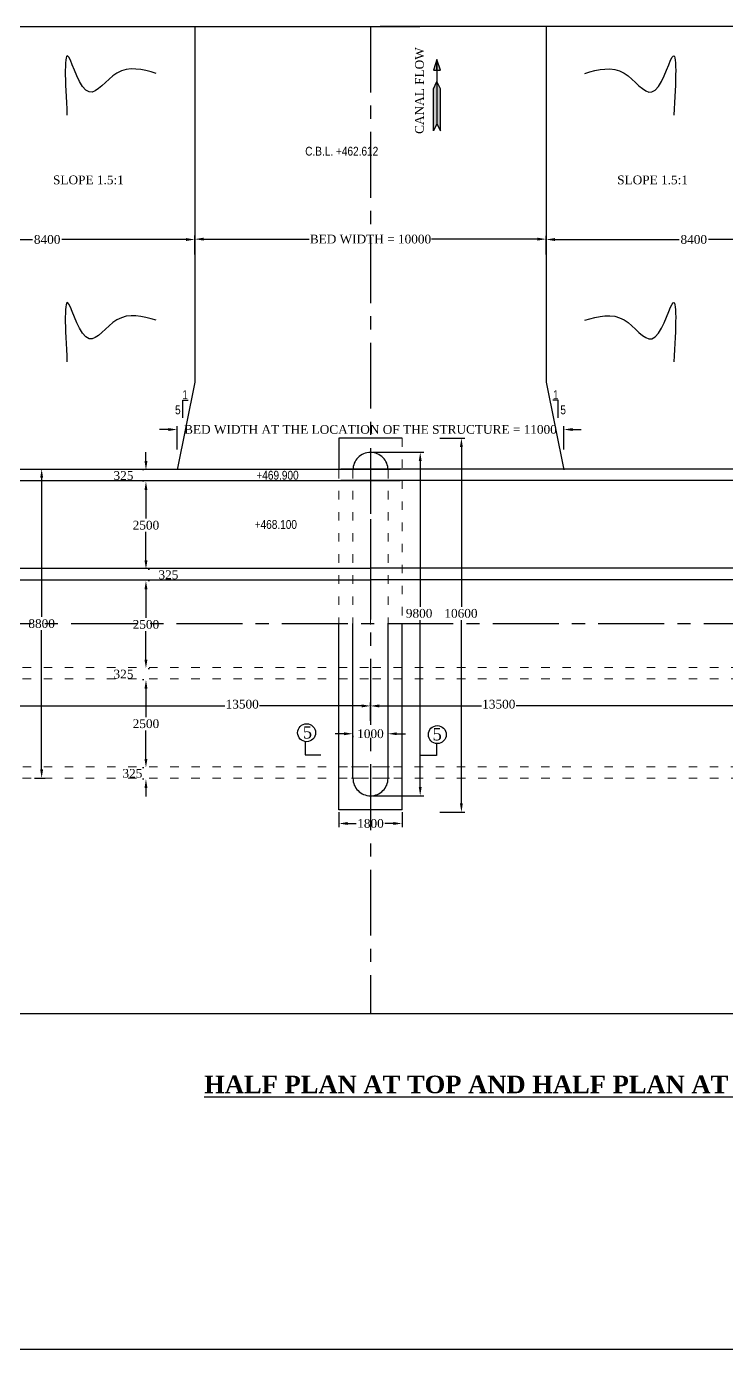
# Model space of a CAD drawing. Header units: millimetres. Extents: x 80 to 6605, y 46 to 2491.
# Drawn here: x 5784.6 to 5983.8, y 767.8 to 1144.4 of the extents above; entities that cross this region are included whole.
import ezdxf
from ezdxf.enums import TextEntityAlignment as Align

# ---------------------------------------------------------------- set-up
doc = ezdxf.new("R2010")
doc.units = ezdxf.units.MM
doc.linetypes.add('ACAD_ISO03W100', pattern=[30, 12, -18])
doc.linetypes.add('CENTER', pattern=[2, 1.25, -0.25, 0.25, -0.25])
doc.layers.add('TEXT_GENERAL', color=4, linetype='Continuous')
doc.styles.add('ARIAL NARROW', font='ARIALN.TTF')
doc.styles.get("Standard").update_dxf_attribs({"font": 'times.ttf', "height": 2.5})
doc.styles.add('TNR_2.5', font='times.ttf', dxfattribs={"height": 2.5})
doc.dimstyles.get("Standard").update_dxf_attribs({"dimtxt": 0.18, "dimasz": 0.18, "dimexe": 0.18, "dimexo": 0.0625, "dimgap": 0.09, "dimtad": 0, "dimtih": 1, "dimtoh": 1, "dimdec": 4, "dimzin": 0, "dimdsep": 46, "dimtxsty": 'Standard', "dimcen": 0.09, "dimadec": 0, "dimazin": 0, "dimtfac": 1, "dimtdec": 4, "dimtofl": 0, "dimtmove": 0, "dimatfit": 3, "dimfxl": 1, "dimtolj": 1, "dimtzin": 0, "dimarcsym": 0})
doc.dimstyles.new('STYLE_ESH', dxfattribs={"dimtxt": 2.5, "dimasz": 2.5, "dimexe": 1, "dimexo": 0.625, "dimtad": 0, "dimtih": 1, "dimtoh": 1, "dimdec": 0, "dimlfac": 100, "dimzin": 9, "dimdsep": 46, "dimtxsty": 'TNR_2.5', "dimcen": 2.5, "dimadec": 0, "dimazin": 2, "dimtfac": 1, "dimtdec": 0, "dimtofl": 0, "dimtmove": 2, "dimatfit": 3, "dimfxl": 1, "dimarcsym": 0})

# ---------------------------------------------------------------- blocks, each defined once
blk = doc.blocks.new('*D106')
at = {"color": 0, "lineweight": -2, "transparency": 16777216}
for p, q in [((5902.21, 1027.19), (5909.36, 1027.19)), ((5908.36, 1024.69), (5908.36, 979.24)), ((5908.36, 923.31), (5908.36, 975.45)), ((5902.21, 920.81), (5909.36, 920.81))]:
    blk.add_line(p, q, dxfattribs=at)
at = {"color": 0, "transparency": 16777216}
for points in [[(5907.94, 1024.69), (5908.77, 1024.69), (5908.36, 1027.19)], [(5907.94, 923.31), (5908.77, 923.31), (5908.36, 920.81)]]:
    blk.add_solid(points, dxfattribs=at)
at = {"layer": 'Defpoints', "color": 0, "transparency": 16777216}
for p in [(5901.58, 1027.19), (5901.58, 920.81), (5908.36, 920.81)]:
    blk.add_point(p, dxfattribs=at)
at = {"color": 0, "transparency": 16777216, "insert": (5908.23, 977.35), "char_height": 2.5, "attachment_point": 5, "style": 'TNR_2.5'}
blk.add_mtext('10600', dxfattribs=at)
blk = doc.blocks.new('*D107')
at = {"color": 0, "lineweight": -2, "transparency": 16777216}
for p, q in [((5883.11, 1023.19), (5897.63, 1023.19)), ((5896.63, 1020.69), (5896.63, 979.25)), ((5896.63, 927.94), (5896.63, 975.45)), ((5883.11, 925.44), (5897.63, 925.44))]:
    blk.add_line(p, q, dxfattribs=at)
at = {"color": 0, "transparency": 16777216}
for points in [[(5896.22, 1020.69), (5897.05, 1020.69), (5896.63, 1023.19)], [(5896.22, 927.94), (5897.05, 927.94), (5896.63, 925.44)]]:
    blk.add_solid(points, dxfattribs=at)
at = {"layer": 'Defpoints', "color": 0, "transparency": 16777216}
for p in [(5882.48, 1023.19), (5882.49, 925.44), (5896.63, 925.44)]:
    blk.add_point(p, dxfattribs=at)
at = {"color": 0, "transparency": 16777216, "insert": (5896.32, 977.35), "char_height": 2.5, "attachment_point": 5, "style": 'TNR_2.5'}
blk.add_mtext('9800', dxfattribs=at)
blk = doc.blocks.new('*D108')
at = {"color": 0, "lineweight": -2, "transparency": 16777216}
for p, q in [((5873.49, 920.81), (5873.49, 916.55)), ((5891.49, 920.81), (5891.49, 916.55)), ((5875.99, 917.55), (5878.45, 917.55)), ((5888.99, 917.55), (5886.52, 917.55))]:
    blk.add_line(p, q, dxfattribs=at)
at = {"color": 0, "transparency": 16777216}
for points in [[(5875.99, 917.97), (5875.99, 917.14), (5873.49, 917.55)], [(5888.99, 917.97), (5888.99, 917.14), (5891.49, 917.55)]]:
    blk.add_solid(points, dxfattribs=at)
at = {"layer": 'Defpoints', "color": 0, "transparency": 16777216}
for p in [(5873.49, 921.44), (5891.49, 921.44), (5891.49, 917.55)]:
    blk.add_point(p, dxfattribs=at)
at = {"color": 0, "transparency": 16777216, "insert": (5882.49, 917.55), "char_height": 2.5, "attachment_point": 5, "style": 'TNR_2.5'}
blk.add_mtext('1800', dxfattribs=at)
blk = doc.blocks.new('*D109')
at = {"color": 0, "lineweight": -2, "transparency": 16777216}
for p, q in [((5874.98, 943.09), (5872.48, 943.09)), ((5877.48, 942.47), (5877.48, 942.09)), ((5887.48, 943.72), (5887.48, 944.09)), ((5889.98, 943.09), (5892.48, 943.09))]:
    blk.add_line(p, q, dxfattribs=at)
at = {"color": 0, "transparency": 16777216}
for points in [[(5874.98, 943.51), (5874.98, 942.68), (5877.48, 943.09)], [(5889.98, 943.51), (5889.98, 942.68), (5887.48, 943.09)]]:
    blk.add_solid(points, dxfattribs=at)
at = {"layer": 'Defpoints', "color": 0, "transparency": 16777216}
for p in [(5877.48, 943.09), (5887.48, 943.09), (5887.48, 943.09)]:
    blk.add_point(p, dxfattribs=at)
at = {"color": 0, "transparency": 16777216, "insert": (5882.48, 943.09), "char_height": 2.5, "attachment_point": 5, "style": 'TNR_2.5'}
blk.add_mtext('1000', dxfattribs=at)
blk = doc.blocks.new('*D110')
at = {"color": 0, "lineweight": -2, "transparency": 16777216}
for p, q in [((5832.48, 1084.38), (5832.48, 1084.86)), ((5834.98, 1083.86), (5865.08, 1083.86)), ((5929.98, 1083.86), (5899.89, 1083.86)), ((5932.48, 1083.24), (5932.48, 1082.86))]:
    blk.add_line(p, q, dxfattribs=at)
at = {"color": 0, "transparency": 16777216}
for points in [[(5834.98, 1084.28), (5834.98, 1083.45), (5832.48, 1083.86)], [(5929.98, 1084.28), (5929.98, 1083.45), (5932.48, 1083.86)]]:
    blk.add_solid(points, dxfattribs=at)
at = {"layer": 'Defpoints', "color": 0, "transparency": 16777216}
for p in [(5832.48, 1083.76), (5932.48, 1083.86), (5932.48, 1083.86)]:
    blk.add_point(p, dxfattribs=at)
at = {"color": 0, "transparency": 16777216, "insert": (5882.48, 1083.86), "char_height": 2.5, "attachment_point": 5, "style": 'TNR_2.5'}
blk.add_mtext('BED WIDTH = 10000', dxfattribs=at)
blk = doc.blocks.new('*D111')
at = {"color": 0, "lineweight": -2, "transparency": 16777216}
for p, q in [((5748.48, 1079.53), (5748.48, 1084.76)), ((5832.48, 1079.53), (5832.48, 1084.76)), ((5750.98, 1083.76), (5786.35, 1083.76)), ((5829.98, 1083.76), (5794.62, 1083.76))]:
    blk.add_line(p, q, dxfattribs=at)
at = {"color": 0, "transparency": 16777216}
for points in [[(5750.98, 1084.17), (5750.98, 1083.34), (5748.48, 1083.76)], [(5829.98, 1084.17), (5829.98, 1083.34), (5832.48, 1083.76)]]:
    blk.add_solid(points, dxfattribs=at)
at = {"layer": 'Defpoints', "color": 0, "transparency": 16777216}
for p in [(5748.48, 1083.76), (5748.48, 1078.91), (5832.48, 1078.91)]:
    blk.add_point(p, dxfattribs=at)
at = {"color": 0, "transparency": 16777216, "insert": (5790.48, 1083.76), "char_height": 2.5, "attachment_point": 5, "style": 'TNR_2.5'}
blk.add_mtext('8400', dxfattribs=at)
blk = doc.blocks.new('*D112')
at = {"color": 0, "lineweight": -2, "transparency": 16777216}
for p, q in [((5824.98, 1029.68), (5822.48, 1029.68)), ((5827.48, 1023.97), (5827.48, 1030.68)), ((5937.48, 1023.97), (5937.48, 1030.68)), ((5939.98, 1029.68), (5942.48, 1029.68))]:
    blk.add_line(p, q, dxfattribs=at)
at = {"color": 0, "transparency": 16777216}
for points in [[(5824.98, 1030.09), (5824.98, 1029.26), (5827.48, 1029.68)], [(5939.98, 1030.09), (5939.98, 1029.26), (5937.48, 1029.68)]]:
    blk.add_solid(points, dxfattribs=at)
at = {"layer": 'Defpoints', "color": 0, "transparency": 16777216}
for p in [(5937.48, 1029.68), (5827.48, 1023.34), (5937.48, 1023.34)]:
    blk.add_point(p, dxfattribs=at)
at = {"color": 0, "transparency": 16777216, "insert": (5882.48, 1029.68), "char_height": 2.5, "attachment_point": 5, "style": 'TNR_2.5'}
blk.add_mtext('BED WIDTH AT THE LOCATION OF THE STRUCTURE = 11000', dxfattribs=at)
blk = doc.blocks.new('*D152')
at = {"color": 0, "lineweight": -2, "transparency": 16777216}
for p, q in [((5747.48, 946.8), (5747.48, 952.01)), ((5749.98, 951.01), (5841.03, 951.01)), ((5879.98, 951.01), (5850.94, 951.01)), ((5882.48, 946.8), (5882.48, 952.01))]:
    blk.add_line(p, q, dxfattribs=at)
at = {"color": 0, "transparency": 16777216}
for points in [[(5749.98, 951.43), (5749.98, 950.59), (5747.48, 951.01)], [(5879.98, 951.43), (5879.98, 950.59), (5882.48, 951.01)]]:
    blk.add_solid(points, dxfattribs=at)
at = {"layer": 'Defpoints', "color": 0, "transparency": 16777216}
for p in [(5882.48, 951.01), (5747.48, 946.18), (5882.48, 946.18)]:
    blk.add_point(p, dxfattribs=at)
at = {"color": 0, "transparency": 16777216, "insert": (5845.98, 951.5), "char_height": 2.5, "attachment_point": 5, "style": 'TNR_2.5'}
blk.add_mtext('13500', dxfattribs=at)
blk = doc.blocks.new('*D175')
at = {"color": 0, "lineweight": -2, "transparency": 16777216}
for p, q in [((5818.59, 1020.69), (5818.59, 1023.19)), ((5817.97, 1018.19), (5817.59, 1018.19)), ((5817.97, 1014.94), (5817.59, 1014.94)), ((5818.59, 1012.44), (5818.59, 1009.94))]:
    blk.add_line(p, q, dxfattribs=at)
at = {"color": 0, "transparency": 16777216}
for points in [[(5818.18, 1020.69), (5819.01, 1020.69), (5818.59, 1018.19)], [(5818.18, 1012.44), (5819.01, 1012.44), (5818.59, 1014.94)]]:
    blk.add_solid(points, dxfattribs=at)
at = {"layer": 'Defpoints', "color": 0, "transparency": 16777216}
for p in [(5818.59, 1018.19), (5818.59, 1014.94), (5818.59, 1014.94)]:
    blk.add_point(p, dxfattribs=at)
at = {"color": 0, "transparency": 16777216, "insert": (5812.19, 1016.57), "char_height": 2.5, "attachment_point": 5, "style": 'TNR_2.5'}
blk.add_mtext('325', dxfattribs=at)
blk = doc.blocks.new('*D176')
at = {"color": 0, "lineweight": -2, "transparency": 16777216}
for p, q in [((5817.97, 1014.94), (5817.59, 1014.94)), ((5818.59, 1012.44), (5818.59, 1004.34)), ((5818.59, 992.44), (5818.59, 1000.55)), ((5819.22, 989.94), (5819.59, 989.94))]:
    blk.add_line(p, q, dxfattribs=at)
at = {"color": 0, "transparency": 16777216}
for points in [[(5818.18, 1012.44), (5819.01, 1012.44), (5818.59, 1014.94)], [(5818.18, 992.44), (5819.01, 992.44), (5818.59, 989.94)]]:
    blk.add_solid(points, dxfattribs=at)
at = {"layer": 'Defpoints', "color": 0, "transparency": 16777216}
for p in [(5818.59, 1014.94), (5818.59, 989.94), (5818.59, 989.94)]:
    blk.add_point(p, dxfattribs=at)
at = {"color": 0, "transparency": 16777216, "insert": (5818.59, 1002.44), "char_height": 2.5, "attachment_point": 5, "style": 'TNR_2.5'}
blk.add_mtext('2500', dxfattribs=at)
blk = doc.blocks.new('*D177')
at = {"color": 0, "lineweight": -2, "transparency": 16777216}
for p, q in [((5818.59, 992.44), (5818.59, 994.94)), ((5819.22, 989.94), (5819.59, 989.94)), ((5819.22, 986.69), (5819.59, 986.69)), ((5818.59, 984.19), (5818.59, 981.69))]:
    blk.add_line(p, q, dxfattribs=at)
at = {"color": 0, "transparency": 16777216}
for points in [[(5818.18, 992.44), (5819.01, 992.44), (5818.59, 989.94)], [(5818.18, 984.19), (5819.01, 984.19), (5818.59, 986.69)]]:
    blk.add_solid(points, dxfattribs=at)
at = {"layer": 'Defpoints', "color": 0, "transparency": 16777216}
for p in [(5818.59, 989.94), (5818.59, 986.69), (5818.59, 986.69)]:
    blk.add_point(p, dxfattribs=at)
at = {"color": 0, "transparency": 16777216, "insert": (5824.99, 988.32), "char_height": 2.5, "attachment_point": 5, "style": 'TNR_2.5'}
blk.add_mtext('325', dxfattribs=at)
blk = doc.blocks.new('*D178')
at = {"color": 0, "lineweight": -2, "transparency": 16777216}
for p, q in [((5819.22, 986.69), (5819.59, 986.69)), ((5818.59, 984.19), (5818.59, 976.09)), ((5818.59, 964.19), (5818.59, 972.29)), ((5819.22, 961.69), (5819.59, 961.69))]:
    blk.add_line(p, q, dxfattribs=at)
at = {"color": 0, "transparency": 16777216}
for points in [[(5818.18, 984.19), (5819.01, 984.19), (5818.59, 986.69)], [(5818.18, 964.19), (5819.01, 964.19), (5818.59, 961.69)]]:
    blk.add_solid(points, dxfattribs=at)
at = {"layer": 'Defpoints', "color": 0, "transparency": 16777216}
for p in [(5818.59, 986.69), (5818.59, 961.69), (5818.59, 961.69)]:
    blk.add_point(p, dxfattribs=at)
at = {"color": 0, "transparency": 16777216, "insert": (5818.59, 974.19), "char_height": 2.5, "attachment_point": 5, "style": 'TNR_2.5'}
blk.add_mtext('2500', dxfattribs=at)
blk = doc.blocks.new('*D179')
at = {"color": 0, "lineweight": -2, "transparency": 16777216}
for p, q in [((5818.59, 964.19), (5818.59, 966.69)), ((5819.22, 961.69), (5819.59, 961.69)), ((5817.97, 958.44), (5817.59, 958.44)), ((5818.59, 955.94), (5818.59, 953.44))]:
    blk.add_line(p, q, dxfattribs=at)
at = {"color": 0, "transparency": 16777216}
for points in [[(5818.18, 964.19), (5819.01, 964.19), (5818.59, 961.69)], [(5818.18, 955.94), (5819.01, 955.94), (5818.59, 958.44)]]:
    blk.add_solid(points, dxfattribs=at)
at = {"layer": 'Defpoints', "color": 0, "transparency": 16777216}
for p in [(5818.59, 961.69), (5818.59, 958.44), (5818.59, 958.44)]:
    blk.add_point(p, dxfattribs=at)
at = {"color": 0, "transparency": 16777216, "insert": (5812.19, 960.06), "char_height": 2.5, "attachment_point": 5, "style": 'TNR_2.5'}
blk.add_mtext('325', dxfattribs=at)
blk = doc.blocks.new('*D180')
at = {"color": 0, "lineweight": -2, "transparency": 16777216}
for p, q in [((5817.97, 958.44), (5817.59, 958.44)), ((5818.59, 955.94), (5818.59, 947.83)), ((5818.59, 935.93), (5818.59, 944.04)), ((5817.97, 933.43), (5817.59, 933.43))]:
    blk.add_line(p, q, dxfattribs=at)
at = {"color": 0, "transparency": 16777216}
for points in [[(5818.18, 955.94), (5819.01, 955.94), (5818.59, 958.44)], [(5818.18, 935.93), (5819.01, 935.93), (5818.59, 933.43)]]:
    blk.add_solid(points, dxfattribs=at)
at = {"layer": 'Defpoints', "color": 0, "transparency": 16777216}
for p in [(5818.59, 958.44), (5818.59, 933.43), (5818.59, 933.43)]:
    blk.add_point(p, dxfattribs=at)
at = {"color": 0, "transparency": 16777216, "insert": (5818.59, 945.94), "char_height": 2.5, "attachment_point": 5, "style": 'TNR_2.5'}
blk.add_mtext('2500', dxfattribs=at)
blk = doc.blocks.new('*D181')
at = {"color": 0, "lineweight": -2, "transparency": 16777216}
for p, q in [((5818.59, 935.93), (5818.59, 938.43)), ((5817.97, 933.43), (5817.59, 933.43)), ((5817.97, 930.19), (5817.59, 930.19)), ((5818.59, 927.69), (5818.59, 925.19))]:
    blk.add_line(p, q, dxfattribs=at)
at = {"color": 0, "transparency": 16777216}
for points in [[(5818.18, 935.93), (5819.01, 935.93), (5818.59, 933.43)], [(5818.18, 927.69), (5819.01, 927.69), (5818.59, 930.19)]]:
    blk.add_solid(points, dxfattribs=at)
at = {"layer": 'Defpoints', "color": 0, "transparency": 16777216}
for p in [(5818.59, 933.43), (5818.59, 930.19), (5818.59, 930.19)]:
    blk.add_point(p, dxfattribs=at)
at = {"color": 0, "transparency": 16777216, "insert": (5814.74, 931.81), "char_height": 2.5, "attachment_point": 5, "style": 'TNR_2.5'}
blk.add_mtext('325', dxfattribs=at)
blk = doc.blocks.new('*D184')
at = {"color": 0, "lineweight": -2, "transparency": 16777216}
for p, q in [((5786.83, 1018.44), (5789.91, 1018.44)), ((5788.91, 1015.94), (5788.91, 976.33)), ((5788.91, 932.94), (5788.91, 972.54)), ((5786.83, 930.44), (5789.91, 930.44))]:
    blk.add_line(p, q, dxfattribs=at)
at = {"color": 0, "transparency": 16777216}
for points in [[(5788.5, 1015.94), (5789.33, 1015.94), (5788.91, 1018.44)], [(5788.5, 932.94), (5789.33, 932.94), (5788.91, 930.44)]]:
    blk.add_solid(points, dxfattribs=at)
at = {"layer": 'Defpoints', "color": 0, "transparency": 16777216}
for p in [(5786.2, 1018.44), (5786.2, 930.44), (5788.91, 930.44)]:
    blk.add_point(p, dxfattribs=at)
at = {"color": 0, "transparency": 16777216, "insert": (5788.91, 974.44), "char_height": 2.5, "attachment_point": 5, "style": 'TNR_2.5'}
blk.add_mtext('8800', dxfattribs=at)
blk = doc.blocks.new('*D185')
at = {"color": 0, "lineweight": -2, "transparency": 16777216}
for p, q in [((5882.48, 946.8), (5882.48, 952.01)), ((5884.98, 951.01), (5914.03, 951.01)), ((6014.98, 951.01), (5923.94, 951.01)), ((6017.48, 946.8), (6017.48, 952.01))]:
    blk.add_line(p, q, dxfattribs=at)
at = {"color": 0, "transparency": 16777216}
for points in [[(5884.98, 951.43), (5884.98, 950.59), (5882.48, 951.01)], [(6014.98, 951.43), (6014.98, 950.59), (6017.48, 951.01)]]:
    blk.add_solid(points, dxfattribs=at)
at = {"layer": 'Defpoints', "color": 0, "transparency": 16777216}
for p in [(5882.48, 951.01), (5882.48, 946.18), (6017.48, 946.18)]:
    blk.add_point(p, dxfattribs=at)
at = {"color": 0, "transparency": 16777216, "insert": (5918.99, 951.5), "char_height": 2.5, "attachment_point": 5, "style": 'TNR_2.5'}
blk.add_mtext('13500', dxfattribs=at)
blk = doc.blocks.new('*D187')
at = {"color": 0, "lineweight": -2, "transparency": 16777216}
for p, q in [((5932.48, 1079.53), (5932.48, 1084.76)), ((6016.48, 1079.53), (6016.48, 1084.76)), ((5934.98, 1083.76), (5970.35, 1083.76)), ((6013.98, 1083.76), (5978.62, 1083.76))]:
    blk.add_line(p, q, dxfattribs=at)
at = {"color": 0, "transparency": 16777216}
for points in [[(5934.98, 1084.17), (5934.98, 1083.34), (5932.48, 1083.76)], [(6013.98, 1084.17), (6013.98, 1083.34), (6016.48, 1083.76)]]:
    blk.add_solid(points, dxfattribs=at)
at = {"layer": 'Defpoints', "color": 0, "transparency": 16777216}
for p in [(6016.48, 1083.76), (5932.48, 1078.91), (6016.48, 1078.91)]:
    blk.add_point(p, dxfattribs=at)
at = {"color": 0, "transparency": 16777216, "insert": (5974.48, 1083.76), "char_height": 2.5, "attachment_point": 5, "style": 'TNR_2.5'}
blk.add_mtext('8400', dxfattribs=at)

msp = doc.modelspace()

# ---------------------------------------------------------------- hatches: boundary and pattern name
h = msp.add_hatch(color=0)
h.paths.add_polyline_path([(5900.3976, 1126.68977), (5901.3976, 1128.68977), (5901.3976, 1116.68977), (5900.3976, 1114.68977), (5900.3976, 1116.68977)])
h.paths.add_polyline_path([(5901.3976, 1131.99407), (5900.3976, 1131.99407), (5901.3976, 1134.99407), (5901.3976, 1134.49407)])
h = msp.add_hatch(color=0)
h.paths.add_polyline_path([(5902.3976, 1126.68977), (5901.3976, 1128.68977), (5901.3976, 1116.68977), (5902.3976, 1114.68977), (5902.3976, 1116.68977)])
h.paths.add_polyline_path([(5901.3976, 1134.99407), (5901.3976, 1131.99407), (5902.3976, 1131.99407)])

# ---------------------------------------------------------------- linework, layer by layer
at = {"color": 0}
for p, q in [((5472.93355, 1144.39668), (5896.55924, 1144.39668)), ((5832.48459, 1144.39668), (5832.48459, 1043.18624)), ((6193.51275, 1144.39668), (5885.26264, 1144.39668)), ((5932.48459, 1144.39668), (5932.48459, 1043.18624)), ((5901.3976, 1134.99407), (5900.3976, 1131.99407)), ((5901.3976, 1134.99407), (5901.3976, 1116.68977)), ((5901.3976, 1134.99407), (5901.3976, 1134.49407)), ((5901.3976, 1131.99407), (5901.3976, 1134.99407)), ((5902.3976, 1131.99407), (5901.3976, 1134.99407)), ((5900.3976, 1131.99407), (5902.3976, 1131.99407)), ((5900.3976, 1126.68977), (5901.3976, 1128.68977)), ((5900.3976, 1116.68977), (5900.3976, 1126.68977)), ((5902.3976, 1126.68977), (5901.3976, 1128.68977)), ((5902.3976, 1116.68977), (5902.3976, 1126.68977)), ((5900.3976, 1114.68977), (5900.3976, 1116.68977)), ((5901.3976, 1116.68977), (5900.3976, 1114.68977)), ((5901.3976, 1116.68977), (5902.3976, 1114.68977)), ((5902.3976, 1114.68977), (5902.3976, 1116.68977)), ((5832.48459, 1043.18624), (5827.48459, 1018.18624)), ((5932.48459, 1043.18624), (5937.48459, 1018.18624)), ((5829.10771, 1033.00835), (5829.10771, 1038.00835)), ((5829.10771, 1038.00835), (5830.62275, 1038.00835)), ((5935.86146, 1038.00835), (5934.34642, 1038.00835)), ((5935.86146, 1033.00835), (5935.86146, 1038.00835)), ((5891.48459, 1027.18624), (5873.48459, 1027.18624)), ((5873.48459, 1027.18624), (5873.48459, 1018.18624)), ((5747.48459, 1018.43624), (5890.91094, 1018.43624)), ((6007.48459, 1018.43624), (5874.05823, 1018.43624)), ((6017.48459, 1018.43624), (5874.05823, 1018.43624)), ((5765.91094, 1015.18624), (5890.91094, 1015.18624)), ((5999.05823, 1015.18624), (5874.05823, 1015.18624)), ((6058.79433, 1015.18624), (5890.91094, 1015.18624)), ((5747.49391, 986.93996), (5882.48459, 986.93624)), ((5747.49634, 990.18996), (5882.48459, 990.18624)), ((6017.47283, 990.18996), (5882.48459, 990.18624)), ((6007.48459, 990.18624), (5882.48459, 990.18624)), ((6017.47526, 986.93996), (5882.48459, 986.93624)), ((6007.48459, 986.93624), (5882.48459, 986.93624)), ((5873.48655, 930.43719), (5873.485, 974.43624)), ((5877.48655, 930.43719), (5877.485, 974.43624)), ((5887.48655, 930.43719), (5887.485, 974.43624)), ((5891.48655, 921.43719), (5891.48459, 974.43624)), ((5863.91776, 940.84454), (5863.91776, 937.04993)), ((5863.91776, 937.04993), (5868.32821, 937.04993)), ((5873.48655, 921.43719), (5873.48655, 930.43719)), ((5891.48655, 921.43719), (5873.48655, 921.43719)), ((5472.93355, 863.51971), (6193.51275, 863.51971)), ((6436.08736, 767.83356), (5456.18376, 767.83356))]:
    msp.add_line(p, q, dxfattribs=at)
at = {"color": 0, "linetype": 'CENTER', "ltscale": 15}
for p, q in [((5882.48459, 1144.39668), (5882.48459, 863.51971)), ((5882.48459, 1004.18624), (5882.48459, 986.18624)), ((5467.2992, 974.43624), (6198.51275, 974.43624))]:
    msp.add_line(p, q, dxfattribs=at)
at = {"color": 0}
for centre in [(5864.30386, 943.38422), (5901.49447, 942.85461)]:
    msp.add_circle(centre, 2.54951, dxfattribs=at)
at = {"color": 0, "linetype": 'CENTER', "ltscale": 15}
for centre, start, end in [((5882.48459, 1018.18624), 0, 180), ((5882.48655, 930.43719), 180, 360)]:
    msp.add_arc(centre, 5, start, end, dxfattribs=at)
at = {"color": 0}
for points in [[(5821.48323, 1131.05452), (5810.30865, 1131.1171), (5802.41022, 1125.74843), (5796.66135, 1135.65099), (5796.1215, 1119.17072)], [(5943.48595, 1131.05452), (5954.66052, 1131.1171), (5962.55895, 1125.74843), (5968.30783, 1135.65099), (5968.84767, 1119.17072)], [(5821.48323, 1060.80398), (5810.30865, 1060.86655), (5802.41022, 1055.49788), (5796.66135, 1065.40044), (5796.1215, 1048.92018)], [(5943.48595, 1060.80398), (5954.66052, 1060.86655), (5962.55895, 1055.49788), (5968.30783, 1065.40044), (5968.84767, 1048.92018)]]:
    msp.add_spline(points, degree=3, dxfattribs=at)
at = {"layer": 'TEXT_GENERAL', "color": 0, "linetype": 'ACAD_ISO03W100', "lineweight": 5, "ltscale": 0.2}
for p, q in [((5891.48459, 1027.18624), (5891.48459, 974.43624)), ((5873.48459, 1018.18624), (5873.48459, 974.43624)), ((5877.48459, 1018.18624), (5877.48459, 974.43624)), ((5887.48459, 1018.18624), (5887.48459, 974.43624)), ((5882.48459, 968.18624), (5882.48459, 986.18624)), ((5882.48459, 968.18624), (5882.48459, 986.18624)), ((5891.48459, 968.18624), (5891.48459, 974.43624)), ((5747.49391, 961.93251), (5882.48459, 961.93624)), ((6017.47526, 961.93251), (5882.48459, 961.93624)), ((5747.49634, 958.68252), (5882.48459, 958.68624)), ((6017.47283, 958.68252), (5882.48459, 958.68624)), ((5747.48459, 930.43624), (5890.91094, 930.43624)), ((5747.515, 933.67251), (5890.91094, 933.68624)), ((6017.45417, 933.67251), (5874.05823, 933.68624)), ((6017.48459, 930.43624), (5874.05823, 930.43624)), ((6017.48459, 930.43624), (5874.05823, 930.43624))]:
    msp.add_line(p, q, dxfattribs=at)

# ---------------------------------------------------------------- texts
at = {"color": 0, "insert": (5895.16415, 1113.82046), "char_height": 2.5, "width": 27.6381, "attachment_point": 1, "rotation": 90}
msp.add_mtext('CANAL FLOW', dxfattribs=at)
at = {"color": 0}
for s, insert, char_height, width, attachment_point in [('SLOPE 1.5:1', (5812.2895, 1101.97543), 2.5, 25, 3), ('SLOPE 1.5:1', (5952.67967, 1101.97543), 2.5, 25, 1), ('5', (5863.21951, 945.23728), 3.5, 4.365, 1), ('5', (5900.12952, 944.70766), 3.5, 4.365, 1), ('{\\fTimes New Roman|b1|i0|c0|p18;\\LHALF PLAN AT TOP AND HALF PLAN AT BOTTOM}', (5835.15683, 845.78847), 5, 190.25, 1)]:
    msp.add_mtext(s, dxfattribs=dict(at, insert=insert, char_height=char_height, width=width, attachment_point=attachment_point))
at = {"layer": 'TEXT_GENERAL', "color": 0, "lineweight": 5, "style": 'ARIAL NARROW'}
msp.add_text('C.B.L. +462.612', height=2.5, dxfattribs=at).set_placement((5863.91136, 1110.14443), align=Align.TOP_LEFT)
for s, p in [('1', (5829.75436, 1039.57855)), ('1', (5935.21482, 1039.57855)), ('5', (5827.66593, 1035.26621)), ('5', (5937.30324, 1035.26621)), ('+469.900', (5856.02787, 1016.6767)), ('+468.100', (5855.55043, 1002.65599))]:
    msp.add_text(s, height=2.5, dxfattribs=at).set_placement(p, align=Align.MIDDLE)

# ---------------------------------------------------------------- dimensions: what is measured, and where the dimension line sits
at = {"color": 0}
for base, p1, p2, text, picture, middle in [((5932.48459, 1083.86429), (5832.48459, 1083.75624), (5932.48459, 1083.86429), 'BED WIDTH = 10000', '*D110', (5882.48459, 1083.86429)), ((5937.48459, 1029.67566), (5827.48459, 1023.344), (5937.48459, 1023.344), 'BED WIDTH AT THE LOCATION OF THE STRUCTURE = 11000', '*D112', (5882.48459, 1029.67566))]:
    dim = msp.add_linear_dim(base=base, p1=p1, p2=p2, text=text, dimstyle='STYLE_ESH', dxfattribs=at)
    dim.commit()
    dim.dimension.update_dxf_attribs({"geometry": picture, "text_midpoint": middle})
for base, p1, p2, picture, middle in [((5748.48459, 1083.75624), (5832.48459, 1078.90601), (5748.48459, 1078.90601), '*D111', (5790.48459, 1083.75624)), ((5887.48459, 943.09372), (5877.48459, 943.09372), (5887.48459, 943.09372), '*D109', (5882.48459, 943.09372)), ((5891.48655, 917.55275), (5873.48655, 921.43719), (5891.48655, 921.43719), '*D108', (5882.48655, 917.55275))]:
    dim = msp.add_linear_dim(base=base, p1=p1, p2=p2, dimstyle='STYLE_ESH', dxfattribs=at)
    dim.commit()
    dim.dimension.update_dxf_attribs({"geometry": picture, "text_midpoint": middle})
for base, p1, p2, angle, picture, middle in [((6016.48459, 1083.75624), (5932.48459, 1078.90601), (6016.48459, 1078.90601), 180, '*D187', (5974.48459, 1083.75624)), ((5818.59197, 1014.9411), (5818.59197, 1018.1911), (5818.59197, 1014.9411), 90, '*D175', (5812.19295, 1016.5661)), ((5788.91285, 930.43624), (5786.20014, 1018.43624), (5786.20014, 930.43624), 90, '*D184', (5788.91285, 974.43624)), ((5818.59197, 989.94333), (5818.59197, 1014.9411), (5818.59128, 989.94333), 90, '*D176', (5818.59197, 1002.44221)), ((5818.59197, 986.69333), (5818.59128, 989.94333), (5818.59119, 986.69333), 90, '*D177', (5824.99099, 988.31833)), ((5818.59197, 961.68886), (5818.59119, 986.69333), (5818.59188, 961.68886), 90, '*D178', (5818.59197, 974.1911)), ((5818.59197, 958.43886), (5818.59188, 961.68886), (5818.59197, 958.43886), 90, '*D179', (5812.19295, 960.06386))]:
    dim = msp.add_linear_dim(base=base, p1=p1, p2=p2, angle=angle, dimstyle='STYLE_ESH', dxfattribs=at)
    dim.commit()
    dim.dimension.update_dxf_attribs({"geometry": picture, "text_midpoint": middle})
for base, p1, p2, text, picture, middle in [((5908.35522, 920.81219), (5901.58031, 1027.18624), (5901.58031, 920.81219), '10600', '*D106', (5908.2341, 977.3477)), ((5896.63476, 925.43719), (5882.48459, 1023.18624), (5882.48655, 925.43719), '9800', '*D107', (5896.3187, 977.3477))]:
    dim = msp.add_linear_dim(base=base, p1=p1, p2=p2, angle=90, text=text, dimstyle='STYLE_ESH', dxfattribs=at)
    dim.commit()
    dim.dimension.update_dxf_attribs({"geometry": picture, "text_midpoint": middle, "dimtype": 160})
for base, p1, p2, text, picture, middle in [((5818.59197, 933.43253), (5818.59197, 958.43886), (5818.59437, 933.43253), '2500', '*D180', (5818.59197, 945.9357)), ((5818.59197, 930.1911), (5818.59437, 933.43253), (5818.59437, 930.1911), '325', '*D181', (5814.73621, 931.81181))]:
    dim = msp.add_linear_dim(base=base, p1=p1, p2=p2, angle=90, text=text, dimstyle='STYLE_ESH', dxfattribs=at)
    dim.commit()
    dim.dimension.update_dxf_attribs({"geometry": picture, "text_midpoint": middle})
dim = msp.add_linear_dim(base=(5882.48459, 951.01028), p1=(5747.48459, 946.17503), p2=(5882.48459, 946.17503), dimstyle='STYLE_ESH', dxfattribs=at)
dim.commit()
dim.dimension.update_dxf_attribs({"geometry": '*D152', "text_midpoint": (5845.98406, 951.49625), "dimtype": 160})
dim = msp.add_linear_dim(base=(5882.48459, 951.01028), p1=(6017.48459, 946.17503), p2=(5882.48459, 946.17503), angle=180, dimstyle='STYLE_ESH', dxfattribs=at)
dim.commit()
dim.dimension.update_dxf_attribs({"geometry": '*D185', "text_midpoint": (5918.98511, 951.49625), "dimtype": 160})

# ---------------------------------------------------------------- leaders
msp.add_leader([(5901.307, 940.23064), (5901.307, 936.88978), (5896.61187, 936.88978)], dimstyle='Standard', override={"dimgap": 0.09, "dimtad": 0}, dxfattribs=at)

doc.saveas('drawing.dxf')
